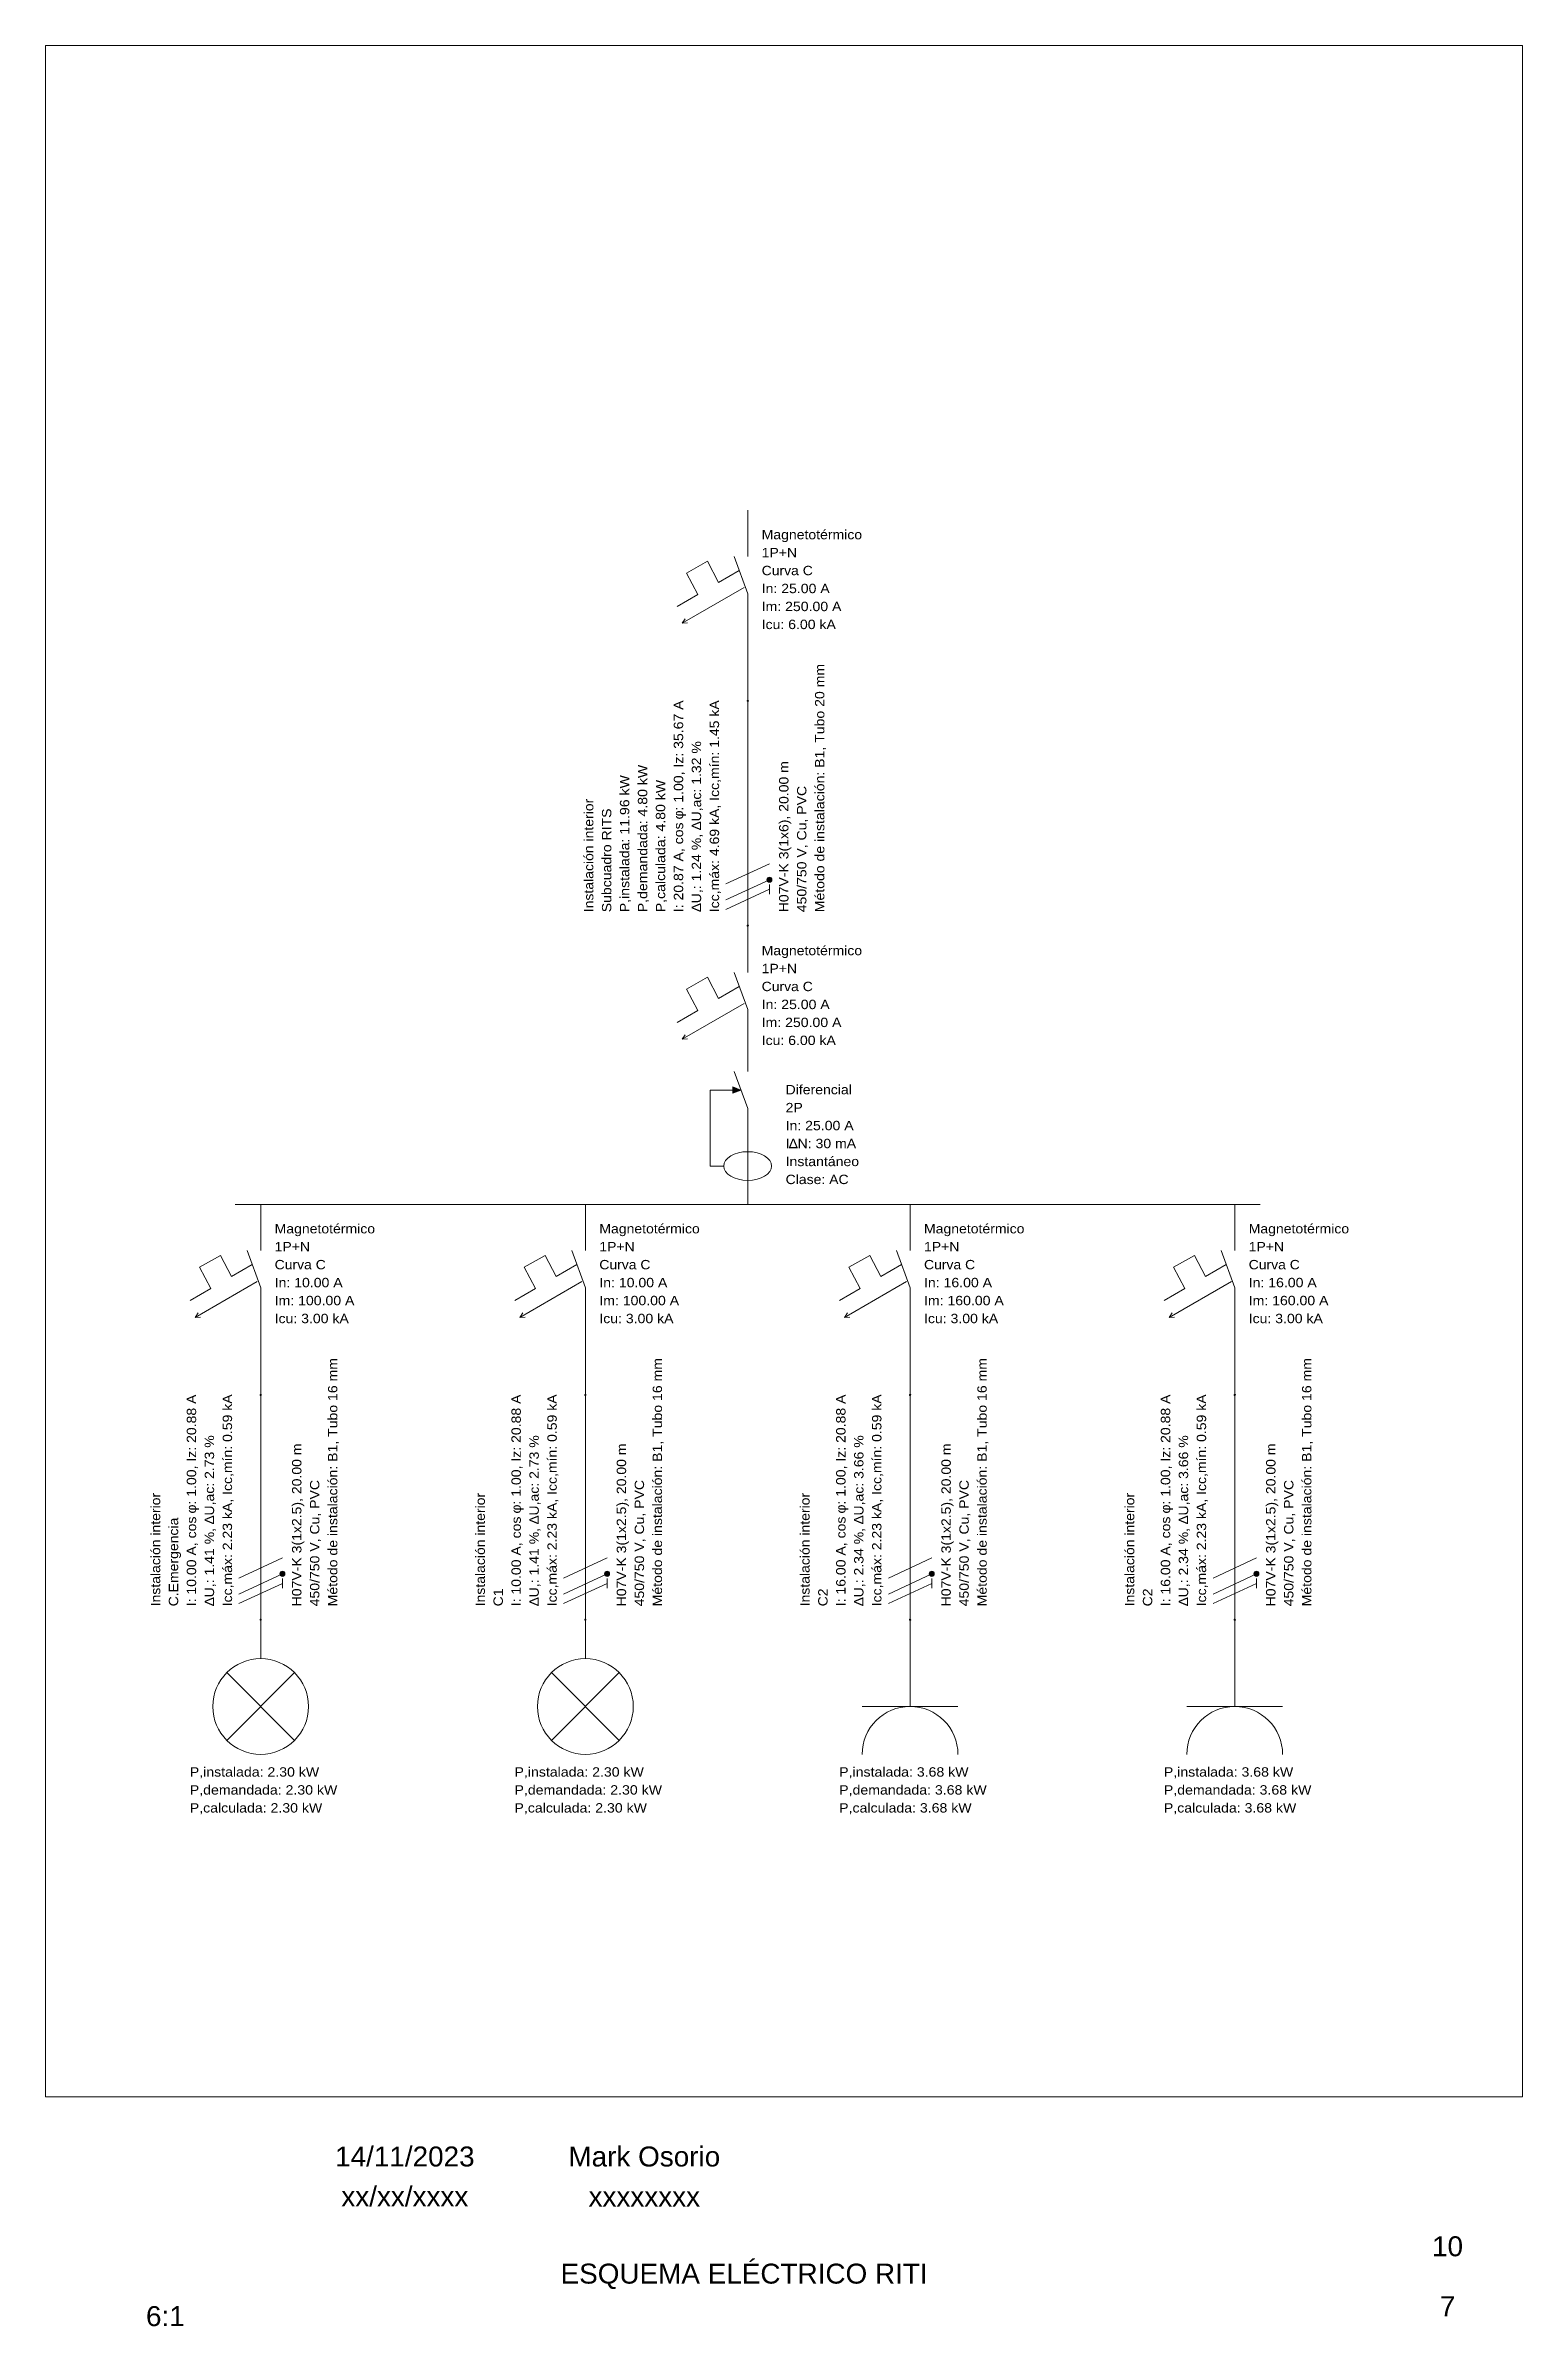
# Paper-space layout 'ESQUEMA ELECTRICO RITS' of a CAD drawing. Header units: millimetres. Extents: x 20 to 205, y 6 to 292.
# The model-space entities are those that its viewports show. They can reach past a viewport. Long polylines and large blocks are cut down to what shows.
import ezdxf
from ezdxf.enums import TextEntityAlignment as Align

# ---------------------------------------------------------------- set-up
doc = ezdxf.new("R2010")
doc.units = ezdxf.units.MM
doc.layers.add('caj_Texto_Editar', color=6, linetype='Continuous')
doc.layers.add('Localizacion', color=1, linetype='Continuous')
for name, color, linetype, lineweight in [('CAPA_TEXTOS_UNIFILAR', 7, 'Continuous', 30), ('DISTRIBUCION', 7, 'Continuous', 0), ('LINEA', 7, 'Continuous', 0)]:
    doc.layers.add(name, color=color, linetype=linetype, lineweight=lineweight)
doc.styles.get("Standard").update_dxf_attribs({"font": 'arial.ttf'})

msp = doc.modelspace()

# ---------------------------------------------------------------- hatches: boundary and pattern name
at = {"layer": 'LINEA'}
h = msp.add_hatch(color=256, dxfattribs=at)
edge = h.paths.add_edge_path(flags=0)
edge.add_arc((1149763511.973495, 9826361636.052107), 0.02, 0, 360)
h = msp.add_hatch(color=256, dxfattribs=at)
edge = h.paths.add_edge_path(flags=0)
edge.add_arc((1149763512.653226, 9826361630.44907), 0.08, 0, 360)
h = msp.add_hatch(color=256, dxfattribs=at)
edge = h.paths.add_edge_path(flags=0)
edge.add_arc((1149763511.973495, 9826361629.012108), 0.02, 0, 360)
msp.add_hatch(color=256, dxfattribs=at).paths.add_polyline_path([(1149763511.761871, 9826361623.860672), (1149763511.511871, 9826361623.960672), (1149763511.511871, 9826361623.760672)], flags=0)
h = msp.add_hatch(color=256, dxfattribs=at)
edge = h.paths.add_edge_path(flags=0)
edge.add_arc((1149763496.720425, 9826361614.310488), 0.02, 0, 360)
h = msp.add_hatch(color=256, dxfattribs=at)
edge = h.paths.add_edge_path(flags=0)
edge.add_arc((1149763506.889139, 9826361614.310488), 0.02, 0, 360)
h = msp.add_hatch(color=256, dxfattribs=at)
edge = h.paths.add_edge_path(flags=0)
edge.add_arc((1149763517.057852, 9826361614.310488), 0.02, 0, 360)
h = msp.add_hatch(color=256, dxfattribs=at)
edge = h.paths.add_edge_path(flags=0)
edge.add_arc((1149763527.226566, 9826361614.310488), 0.02, 0, 360)
h = msp.add_hatch(color=256, dxfattribs=at)
edge = h.paths.add_edge_path(flags=0)
edge.add_arc((1149763497.400156, 9826361608.707451), 0.08, 0, 360)
h = msp.add_hatch(color=256, dxfattribs=at)
edge = h.paths.add_edge_path(flags=0)
edge.add_arc((1149763507.56887, 9826361608.707451), 0.08, 0, 360)
h = msp.add_hatch(color=256, dxfattribs=at)
edge = h.paths.add_edge_path(flags=0)
edge.add_arc((1149763517.737583, 9826361608.707451), 0.08, 0, 360)
h = msp.add_hatch(color=256, dxfattribs=at)
edge = h.paths.add_edge_path(flags=0)
edge.add_arc((1149763527.906296, 9826361608.707451), 0.08, 0, 360)
h = msp.add_hatch(color=256, dxfattribs=at)
edge = h.paths.add_edge_path(flags=0)
edge.add_arc((1149763496.720425, 9826361607.270487), 0.02, 0, 360)
h = msp.add_hatch(color=256, dxfattribs=at)
edge = h.paths.add_edge_path(flags=0)
edge.add_arc((1149763506.889139, 9826361607.270487), 0.02, 0, 360)
h = msp.add_hatch(color=256, dxfattribs=at)
edge = h.paths.add_edge_path(flags=0)
edge.add_arc((1149763517.057852, 9826361607.270487), 0.02, 0, 360)
h = msp.add_hatch(color=256, dxfattribs=at)
edge = h.paths.add_edge_path(flags=0)
edge.add_arc((1149763527.226566, 9826361607.270487), 0.02, 0, 360)

# ---------------------------------------------------------------- linework, layer by layer
at = {"layer": 'DISTRIBUCION'}
msp.add_line((1149763495.920425, 9826361620.279238), (1149763528.026566, 9826361620.279238), dxfattribs=at)
at = {"layer": 'LINEA'}
for p, q in [((1149763511.973495, 9826361642.020857), (1149763511.973495, 9826361641.321041)), ((1149763511.973495, 9826361640.571041), (1149763511.973495, 9826361641.321041)), ((1149763509.919126, 9826361638.480141), (1149763510.08653, 9826361638.490189)), ((1149763511.973495, 9826361637.770857), (1149763511.973495, 9826361638.470673)), ((1149763511.973495, 9826361637.770857), (1149763511.973495, 9826361636.072107)), ((1149763511.973495, 9826361629.032106), (1149763511.973495, 9826361636.032106)), ((1149763511.293765, 9826361630.315144), (1149763512.653226, 9826361630.94907)), ((1149763511.293765, 9826361629.815144), (1149763512.653226, 9826361630.44907)), ((1149763511.293765, 9826361629.515144), (1149763512.653226, 9826361630.149071)), ((1149763512.653226, 9826361629.999071), (1149763512.653226, 9826361630.29907)), ((1149763511.973495, 9826361628.992107), (1149763511.973495, 9826361628.992107)), ((1149763511.973495, 9826361628.992107), (1149763511.973495, 9826361628.292292)), ((1149763511.973495, 9826361627.542292), (1149763511.973495, 9826361628.292292)), ((1149763509.919126, 9826361625.451389), (1149763510.08653, 9826361625.461437)), ((1149763511.973495, 9826361624.742107), (1149763511.973495, 9826361625.441923)), ((1149763511.973495, 9826361623.279238), (1149763511.550246, 9826361624.442106)), ((1149763511.973495, 9826361624.742107), (1149763511.973495, 9826361624.442106)), ((1149763511.973495, 9826361620.279238), (1149763511.973495, 9826361623.279238)), ((1149763496.720425, 9826361620.279238), (1149763496.720425, 9826361619.579422)), ((1149763506.889139, 9826361620.279238), (1149763506.889139, 9826361619.579422)), ((1149763517.057852, 9826361620.279238), (1149763517.057852, 9826361619.579422)), ((1149763527.226566, 9826361620.279238), (1149763527.226566, 9826361619.579422)), ((1149763496.720425, 9826361618.829422), (1149763496.720425, 9826361619.579422)), ((1149763506.889139, 9826361618.829422), (1149763506.889139, 9826361619.579422)), ((1149763517.057852, 9826361618.829422), (1149763517.057852, 9826361619.579422)), ((1149763527.226566, 9826361618.829422), (1149763527.226566, 9826361619.579422)), ((1149763494.666056, 9826361616.73852), (1149763494.83346, 9826361616.748568)), ((1149763496.720425, 9826361616.029238), (1149763496.720425, 9826361616.729053)), ((1149763504.834769, 9826361616.73852), (1149763505.002173, 9826361616.748568)), ((1149763506.889139, 9826361616.029238), (1149763506.889139, 9826361616.729053)), ((1149763515.003483, 9826361616.73852), (1149763515.170886, 9826361616.748568)), ((1149763517.057852, 9826361616.029238), (1149763517.057852, 9826361616.729053)), ((1149763525.172196, 9826361616.73852), (1149763525.3396, 9826361616.748568)), ((1149763527.226566, 9826361616.029238), (1149763527.226566, 9826361616.729053)), ((1149763496.720425, 9826361616.029238), (1149763496.720425, 9826361614.330488)), ((1149763506.889139, 9826361616.029238), (1149763506.889139, 9826361614.330488)), ((1149763517.057852, 9826361616.029238), (1149763517.057852, 9826361614.330488)), ((1149763527.226566, 9826361616.029238), (1149763527.226566, 9826361614.330488)), ((1149763496.720425, 9826361607.290487), (1149763496.720425, 9826361614.290487)), ((1149763506.889139, 9826361607.290487), (1149763506.889139, 9826361614.290487)), ((1149763517.057852, 9826361607.290487), (1149763517.057852, 9826361614.290487)), ((1149763527.226566, 9826361607.290487), (1149763527.226566, 9826361614.290487)), ((1149763496.040695, 9826361608.573524), (1149763497.400156, 9826361609.207451)), ((1149763496.040695, 9826361608.073524), (1149763497.400156, 9826361608.707451)), ((1149763506.209408, 9826361608.573524), (1149763507.56887, 9826361609.207451)), ((1149763506.209408, 9826361608.073524), (1149763507.56887, 9826361608.707451)), ((1149763516.378121, 9826361608.573524), (1149763517.737583, 9826361609.207451)), ((1149763516.378121, 9826361608.073524), (1149763517.737583, 9826361608.707451)), ((1149763526.546835, 9826361608.573524), (1149763527.906296, 9826361609.207451)), ((1149763526.546835, 9826361608.073524), (1149763527.906296, 9826361608.707451)), ((1149763496.040695, 9826361607.773523), (1149763497.400156, 9826361608.407452)), ((1149763497.400156, 9826361608.257452), (1149763497.400156, 9826361608.557451)), ((1149763506.209408, 9826361607.773523), (1149763507.56887, 9826361608.407452)), ((1149763507.56887, 9826361608.257452), (1149763507.56887, 9826361608.557451)), ((1149763516.378121, 9826361607.773523), (1149763517.737583, 9826361608.407452)), ((1149763517.737583, 9826361608.257452), (1149763517.737583, 9826361608.557451)), ((1149763526.546835, 9826361607.773523), (1149763527.906296, 9826361608.407452)), ((1149763527.906296, 9826361608.257452), (1149763527.906296, 9826361608.557451)), ((1149763496.720425, 9826361607.250488), (1149763496.720425, 9826361607.250488)), ((1149763496.720425, 9826361606.050488), (1149763496.720425, 9826361607.250488)), ((1149763506.889139, 9826361607.250488), (1149763506.889139, 9826361607.250488)), ((1149763506.889139, 9826361606.050488), (1149763506.889139, 9826361607.250488)), ((1149763517.057852, 9826361607.250488), (1149763517.057852, 9826361607.250488)), ((1149763517.057852, 9826361604.550488), (1149763517.057852, 9826361607.250488)), ((1149763527.226566, 9826361607.250488), (1149763527.226566, 9826361607.250488)), ((1149763527.226566, 9826361604.550488), (1149763527.226566, 9826361607.250488)), ((1149763495.659765, 9826361603.489828), (1149763497.781086, 9826361605.611147)), ((1149763497.781086, 9826361603.489828), (1149763495.659765, 9826361605.611147)), ((1149763505.828479, 9826361603.489828), (1149763507.949799, 9826361605.611147)), ((1149763507.949799, 9826361603.489828), (1149763505.828479, 9826361605.611147)), ((1149763518.557852, 9826361604.550488), (1149763515.557852, 9826361604.550488)), ((1149763528.726566, 9826361604.550488), (1149763525.726566, 9826361604.550488))]:
    msp.add_line(p, q, dxfattribs=at)
for points in [[(1149763511.708964, 9826361640.134966), (1149763511.059445, 9826361639.759966), (1149763510.710426, 9826361640.424484), (1149763510.060907, 9826361640.049484), (1149763510.409926, 9826361639.384966), (1149763509.760407, 9826361639.009966)], [(1149763511.973495, 9826361638.470673), (1149763511.973495, 9826361639.408173), (1149763511.550246, 9826361640.571041)], [(1149763511.867683, 9826361639.605141), (1149763509.919126, 9826361638.480141), (1149763510.01153, 9826361638.620092)], [(1149763511.708964, 9826361627.106216), (1149763511.059445, 9826361626.731216), (1149763510.710426, 9826361627.395735), (1149763510.060907, 9826361627.020735), (1149763510.409926, 9826361626.356216), (1149763509.760407, 9826361625.981216)], [(1149763511.973495, 9826361625.441923), (1149763511.973495, 9826361626.379423), (1149763511.550246, 9826361627.542292)], [(1149763511.867683, 9826361626.576389), (1149763509.919126, 9826361625.451389), (1149763510.01153, 9826361625.591341)], [(1149763511.223495, 9826361621.479237), (1149763510.800246, 9826361621.479237), (1149763510.800246, 9826361623.860672), (1149763511.761871, 9826361623.860672)], [(1149763496.455894, 9826361618.393347), (1149763495.806375, 9826361618.018347), (1149763495.457356, 9826361618.682865), (1149763494.807837, 9826361618.307865), (1149763495.156856, 9826361617.643347), (1149763494.507337, 9826361617.268347)], [(1149763496.720425, 9826361616.729053), (1149763496.720425, 9826361617.666553), (1149763496.297176, 9826361618.829422)], [(1149763506.624608, 9826361618.393347), (1149763505.975089, 9826361618.018347), (1149763505.626069, 9826361618.682865), (1149763504.97655, 9826361618.307865), (1149763505.325569, 9826361617.643347), (1149763504.67605, 9826361617.268347)], [(1149763506.889139, 9826361616.729053), (1149763506.889139, 9826361617.666553), (1149763506.465889, 9826361618.829422)], [(1149763516.793321, 9826361618.393347), (1149763516.143802, 9826361618.018347), (1149763515.794783, 9826361618.682865), (1149763515.145264, 9826361618.307865), (1149763515.494283, 9826361617.643347), (1149763514.844764, 9826361617.268347)], [(1149763517.057852, 9826361616.729053), (1149763517.057852, 9826361617.666553), (1149763516.634602, 9826361618.829422)], [(1149763526.962034, 9826361618.393347), (1149763526.312515, 9826361618.018347), (1149763525.963496, 9826361618.682865), (1149763525.313977, 9826361618.307865), (1149763525.662996, 9826361617.643347), (1149763525.013477, 9826361617.268347)], [(1149763527.226566, 9826361616.729053), (1149763527.226566, 9826361617.666553), (1149763526.803316, 9826361618.829422)], [(1149763496.614613, 9826361617.86352), (1149763494.666056, 9826361616.73852), (1149763494.75846, 9826361616.878471)], [(1149763506.783326, 9826361617.86352), (1149763504.834769, 9826361616.73852), (1149763504.927173, 9826361616.878471)], [(1149763516.95204, 9826361617.86352), (1149763515.003483, 9826361616.73852), (1149763515.095886, 9826361616.878471)], [(1149763527.120753, 9826361617.86352), (1149763525.172196, 9826361616.73852), (1149763525.2646, 9826361616.878471)]]:
    msp.add_lwpolyline(points, dxfattribs=at)
msp.add_lwpolyline([(1149763511.761871, 9826361623.860672), (1149763511.511871, 9826361623.960672), (1149763511.511871, 9826361623.760672)], close=True, dxfattribs=at)
for centre, radius in [((1149763511.973495, 9826361636.052107), 0.02), ((1149763512.653226, 9826361630.44907), 0.08), ((1149763511.973495, 9826361629.012108), 0.02), ((1149763496.720425, 9826361614.310488), 0.02), ((1149763506.889139, 9826361614.310488), 0.02), ((1149763517.057852, 9826361614.310488), 0.02), ((1149763527.226566, 9826361614.310488), 0.02), ((1149763497.400156, 9826361608.707451), 0.08), ((1149763507.56887, 9826361608.707451), 0.08), ((1149763517.737583, 9826361608.707451), 0.08), ((1149763527.906296, 9826361608.707451), 0.08), ((1149763496.720425, 9826361607.270487), 0.02), ((1149763506.889139, 9826361607.270487), 0.02), ((1149763517.057852, 9826361607.270487), 0.02), ((1149763527.226566, 9826361607.270487), 0.02), ((1149763496.720425, 9826361604.550488), 1.5), ((1149763506.889139, 9826361604.550488), 1.5)]:
    msp.add_circle(centre, radius, dxfattribs=at)
for centre in [(1149763517.057852, 9826361603.050488), (1149763527.226566, 9826361603.050488)]:
    msp.add_arc(centre, 1.5, 0, 180, dxfattribs=at)
msp.add_ellipse((1149763511.973495, 9826361621.479237), major_axis=(0.75, 0), ratio=0.6, dxfattribs=at)

# ---------------------------------------------------------------- texts
at = {"layer": 'CAPA_TEXTOS_UNIFILAR'}
for s, height, width, p, p2 in [('1P+N', 0.2933333, 1.067926, (1149763512.410995, 9826361640.549606), (1149763513.51787, 9826361640.549606)), ('Magnetotérmico', 0.29333333, 1.070619, (1149763512.410995, 9826361641.112106), (1149763515.556621, 9826361641.112106)), ('Curva C', 0.2933333, 1.065452, (1149763512.410995, 9826361639.987106), (1149763514.012245, 9826361639.987106)), ('In: 25.00 A', 0.29333333, 1.074607, (1149763512.410995, 9826361639.424606), (1149763514.54162, 9826361639.424606)), ('Im: 250.00 A', 0.29333333, 1.074899, (1149763512.410995, 9826361638.862106), (1149763514.909121, 9826361638.862106)), ('Icu: 6.00 kA', 0.29333333, 1.073243, (1149763512.410995, 9826361638.299606), (1149763514.734121, 9826361638.299606)), ('Magnetotérmico', 0.29333333, 1.070619, (1149763512.410995, 9826361628.083357), (1149763515.556621, 9826361628.083357)), ('Curva C', 0.2933333, 1.065452, (1149763512.410995, 9826361626.958357), (1149763514.012245, 9826361626.958357)), ('1P+N', 0.2933333, 1.067926, (1149763512.410995, 9826361627.520857), (1149763513.51787, 9826361627.520857)), ('In: 25.00 A', 0.29333333, 1.074607, (1149763512.410995, 9826361626.395857), (1149763514.54162, 9826361626.395857)), ('Im: 250.00 A', 0.29333333, 1.074899, (1149763512.410995, 9826361625.833357), (1149763514.909121, 9826361625.833357)), ('Icu: 6.00 kA', 0.29333333, 1.073243, (1149763512.410995, 9826361625.270857), (1149763514.734121, 9826361625.270857)), ('Diferencial', 0.29333333, 1.071218, (1149763513.160995, 9826361623.726923), (1149763515.234746, 9826361623.726923)), ('2P', 0.2933333, 1.073614, (1149763513.160995, 9826361623.164423), (1149763513.699121, 9826361623.164423)), ('In: 25.00 A', 0.29333333, 1.074607, (1149763513.160995, 9826361622.601923), (1149763515.29162, 9826361622.601923)), ('I', 0.293333, 1.07596, (1149763513.160995, 9826361622.039423), (1149763513.283495, 9826361622.039423)), ('Δ', 0.293333, 1.069313, (1149763513.254745, 9826361622.039423), (1149763513.54787, 9826361622.039423)), ('N: 30 mA', 0.2933333, 1.072896, (1149763513.535995, 9826361622.039423), (1149763515.369121, 9826361622.039423)), ('Instantáneo', 0.29333333, 1.07446, (1149763513.160995, 9826361621.476923), (1149763515.462245, 9826361621.476923)), ('Clase: AC', 0.2933333, 1.069654, (1149763513.160995, 9826361620.914423), (1149763515.13412, 9826361620.914423)), ('Magnetotérmico', 0.29333333, 1.070619, (1149763497.157925, 9826361619.370487), (1149763500.30355, 9826361619.370487)), ('Magnetotérmico', 0.29333333, 1.070619, (1149763507.326639, 9826361619.370487), (1149763510.472264, 9826361619.370487)), ('Magnetotérmico', 0.29333333, 1.070619, (1149763517.495352, 9826361619.370487), (1149763520.640977, 9826361619.370487)), ('Magnetotérmico', 0.29333333, 1.070619, (1149763527.664066, 9826361619.370487), (1149763530.80969, 9826361619.370487)), ('1P+N', 0.2933333, 1.067927, (1149763497.157925, 9826361618.807987), (1149763498.264801, 9826361618.807987)), ('1P+N', 0.2933333, 1.067926, (1149763507.326639, 9826361618.807987), (1149763508.433514, 9826361618.807987)), ('1P+N', 0.2933333, 1.067926, (1149763517.495352, 9826361618.807987), (1149763518.602227, 9826361618.807987)), ('1P+N', 0.2933333, 1.067926, (1149763527.664066, 9826361618.807987), (1149763528.770941, 9826361618.807987)), ('Curva C', 0.2933333, 1.065452, (1149763497.157925, 9826361618.245487), (1149763498.759176, 9826361618.245487)), ('In: 10.00 A', 0.29333333, 1.074607, (1149763497.157925, 9826361617.682987), (1149763499.28855, 9826361617.682987)), ('Curva C', 0.2933333, 1.065452, (1149763507.326639, 9826361618.245487), (1149763508.927889, 9826361618.245487)), ('In: 10.00 A', 0.29333333, 1.074607, (1149763507.326639, 9826361617.682987), (1149763509.457264, 9826361617.682987)), ('Curva C', 0.2933333, 1.065452, (1149763517.495352, 9826361618.245487), (1149763519.096602, 9826361618.245487)), ('In: 16.00 A', 0.29333333, 1.074607, (1149763517.495352, 9826361617.682987), (1149763519.625977, 9826361617.682987)), ('Curva C', 0.2933333, 1.065452, (1149763527.664066, 9826361618.245487), (1149763529.265316, 9826361618.245487)), ('In: 16.00 A', 0.29333333, 1.074607, (1149763527.664066, 9826361617.682987), (1149763529.794691, 9826361617.682987)), ('Im: 100.00 A', 0.29333333, 1.074899, (1149763497.157925, 9826361617.120487), (1149763499.65605, 9826361617.120487)), ('Im: 100.00 A', 0.29333333, 1.074899, (1149763507.326639, 9826361617.120487), (1149763509.824764, 9826361617.120487)), ('Im: 160.00 A', 0.29333333, 1.074899, (1149763517.495352, 9826361617.120487), (1149763519.993477, 9826361617.120487)), ('Im: 160.00 A', 0.29333333, 1.074899, (1149763527.664066, 9826361617.120487), (1149763530.16219, 9826361617.120487)), ('Icu: 3.00 kA', 0.29333333, 1.073243, (1149763497.157925, 9826361616.557987), (1149763499.48105, 9826361616.557987)), ('Icu: 3.00 kA', 0.29333333, 1.073243, (1149763507.326639, 9826361616.557987), (1149763509.649764, 9826361616.557987)), ('Icu: 3.00 kA', 0.29333333, 1.073243, (1149763517.495352, 9826361616.557987), (1149763519.818477, 9826361616.557987)), ('Icu: 3.00 kA', 0.29333333, 1.073243, (1149763527.664066, 9826361616.557987), (1149763529.98719, 9826361616.557987)), ('P,instalada: 2.30 kW', 0.29333333, 1.077945, (1149763494.501675, 9826361602.354237), (1149763498.552925, 9826361602.354237)), ('P,instalada: 2.30 kW', 0.29333333, 1.077945, (1149763504.670389, 9826361602.354237), (1149763508.721639, 9826361602.354237)), ('P,instalada: 3.68 kW', 0.29333333, 1.077945, (1149763514.839102, 9826361602.354237), (1149763518.890352, 9826361602.354237)), ('P,instalada: 3.68 kW', 0.29333333, 1.077945, (1149763525.007816, 9826361602.354237), (1149763529.059066, 9826361602.354237)), ('P,calculada: 2.30 kW', 0.29333333, 1.077455, (1149763494.501675, 9826361601.229237), (1149763498.649175, 9826361601.229237)), ('P,demandada: 2.30 kW', 0.29333333, 1.078797, (1149763494.501675, 9826361601.791737), (1149763499.121675, 9826361601.791737)), ('P,calculada: 2.30 kW', 0.29333333, 1.077455, (1149763504.670389, 9826361601.229237), (1149763508.817889, 9826361601.229237)), ('P,demandada: 2.30 kW', 0.29333333, 1.078797, (1149763504.670389, 9826361601.791737), (1149763509.290389, 9826361601.791737)), ('P,calculada: 3.68 kW', 0.29333333, 1.077455, (1149763514.839102, 9826361601.229237), (1149763518.986602, 9826361601.229237)), ('P,demandada: 3.68 kW', 0.29333333, 1.078797, (1149763514.839102, 9826361601.791737), (1149763519.459102, 9826361601.791737)), ('P,calculada: 3.68 kW', 0.29333333, 1.077455, (1149763525.007816, 9826361601.229237), (1149763529.155316, 9826361601.229237)), ('P,demandada: 3.68 kW', 0.29333333, 1.078797, (1149763525.007816, 9826361601.791737), (1149763529.627815, 9826361601.791737))]:
    msp.add_text(s, height=height, dxfattribs=dict(at, width=width)).set_placement(p, p2, align=Align.FIT)
for s, height, width, p, p2 in [('Método de instalación: B1, Tubo 20 mm', 0.29333333, 1.073895, (1149763514.374476, 9826361629.429607), (1149763514.374476, 9826361637.208357)), (': 1.00, Iz: 35.67 A', 0.29333333, 1.073098, (1149763509.952515, 9826361632.617107), (1149763509.952515, 9826361636.064608)), ('Icc,máx: 4.69 kA, Icc,mín: 1.45 kA', 0.29333333, 1.071997, (1149763511.077515, 9826361629.429607), (1149763511.077515, 9826361636.070858)), ('U,ac: 1.32 %', 0.29333333, 1.072274, (1149763510.515015, 9826361632.273357), (1149763510.515015, 9826361634.788982)), ('P,instalada: 11.96 kW', 0.29333333, 1.077777, (1149763508.265015, 9826361629.429607), (1149763508.265015, 9826361633.725857)), ('P,demandada: 4.80 kW', 0.29333333, 1.078797, (1149763508.827515, 9826361629.429607), (1149763508.827515, 9826361634.049606)), ('H07V-K 3(1x6), 20.00 m', 0.29333333, 1.071321, (1149763513.249476, 9826361629.429607), (1149763513.249476, 9826361634.163357)), ('Instalación interior', 0.29333333, 1.069087, (1149763507.140015, 9826361629.429607), (1149763507.140015, 9826361632.990858)), ('P,calculada: 4.80 kW', 0.29333333, 1.077454, (1149763509.390015, 9826361629.429607), (1149763509.390015, 9826361633.577106)), ('450/750 V, Cu, PVC', 0.29333333, 1.072921, (1149763513.811976, 9826361629.429607), (1149763513.811976, 9826361633.388983)), ('Subcuadro RITS', 0.29333333, 1.073034, (1149763507.702515, 9826361629.429607), (1149763507.702515, 9826361632.680233)), ('I: 20.87 A, cos ', 0.29333333, 1.073966, (1149763509.952515, 9826361629.429607), (1149763509.952515, 9826361632.365232)), ('φ', 0.293333, 1.070199, (1149763509.952515, 9826361632.335857), (1149763509.952515, 9826361632.620232)), ('Δ', 0.293333, 1.069314, (1149763510.515015, 9826361631.992107), (1149763510.515015, 9826361632.285233)), ('U,: 1.24 %, ', 0.29333333, 1.072818, (1149763510.515015, 9826361629.710857), (1149763510.515015, 9826361632.007732)), ('Δ', 0.293333, 1.069314, (1149763510.515015, 9826361629.429607), (1149763510.515015, 9826361629.722733)), ('Método de instalación: B1, Tubo 16 mm', 0.29333333, 1.073895, (1149763499.121406, 9826361607.687988), (1149763499.121406, 9826361615.466738)), ('Método de instalación: B1, Tubo 16 mm', 0.29333333, 1.073895, (1149763509.29012, 9826361607.687988), (1149763509.29012, 9826361615.466738)), ('Método de instalación: B1, Tubo 16 mm', 0.29333333, 1.073895, (1149763519.458833, 9826361607.687988), (1149763519.458833, 9826361615.466738)), ('Método de instalación: B1, Tubo 16 mm', 0.29333333, 1.073895, (1149763529.627546, 9826361607.687988), (1149763529.627546, 9826361615.466738)), (': 1.00, Iz: 20.88 A', 0.29333333, 1.073098, (1149763494.699445, 9826361610.875488), (1149763494.699445, 9826361614.322987)), ('Icc,máx: 2.23 kA, Icc,mín: 0.59 kA', 0.29333333, 1.071996, (1149763495.824445, 9826361607.687988), (1149763495.824445, 9826361614.329237)), (': 1.00, Iz: 20.88 A', 0.29333333, 1.073098, (1149763504.868158, 9826361610.875488), (1149763504.868158, 9826361614.322987)), ('Icc,máx: 2.23 kA, Icc,mín: 0.59 kA', 0.29333333, 1.071996, (1149763505.993158, 9826361607.687988), (1149763505.993158, 9826361614.329237)), (': 1.00, Iz: 20.88 A', 0.29333333, 1.073098, (1149763515.036871, 9826361610.875488), (1149763515.036871, 9826361614.322987)), ('Icc,máx: 2.23 kA, Icc,mín: 0.59 kA', 0.29333333, 1.071996, (1149763516.161871, 9826361607.687988), (1149763516.161871, 9826361614.329237)), (': 1.00, Iz: 20.88 A', 0.29333333, 1.073098, (1149763525.205585, 9826361610.875488), (1149763525.205585, 9826361614.322987)), ('Icc,máx: 2.23 kA, Icc,mín: 0.59 kA', 0.29333333, 1.071996, (1149763526.330585, 9826361607.687988), (1149763526.330585, 9826361614.329237)), ('U,ac: 2.73 %', 0.29333333, 1.072274, (1149763495.261945, 9826361610.531738), (1149763495.261945, 9826361613.047363)), ('U,ac: 2.73 %', 0.29333333, 1.072274, (1149763505.430658, 9826361610.531738), (1149763505.430658, 9826361613.047363)), ('U,ac: 3.66 %', 0.29333333, 1.072274, (1149763515.599371, 9826361610.531738), (1149763515.599371, 9826361613.047363)), ('U,ac: 3.66 %', 0.29333333, 1.072274, (1149763525.768085, 9826361610.531738), (1149763525.768085, 9826361613.047363)), ('H07V-K 3(1x2.5), 20.00 m', 0.29333333, 1.071609, (1149763497.996406, 9826361607.687988), (1149763497.996406, 9826361612.789238)), ('H07V-K 3(1x2.5), 20.00 m', 0.29333333, 1.071609, (1149763508.16512, 9826361607.687988), (1149763508.16512, 9826361612.789238)), ('H07V-K 3(1x2.5), 20.00 m', 0.29333333, 1.071609, (1149763518.333833, 9826361607.687988), (1149763518.333833, 9826361612.789238)), ('H07V-K 3(1x2.5), 20.00 m', 0.29333333, 1.071609, (1149763528.502546, 9826361607.687988), (1149763528.502546, 9826361612.789238)), ('450/750 V, Cu, PVC', 0.29333333, 1.07292, (1149763498.558906, 9826361607.687988), (1149763498.558906, 9826361611.647362)), ('450/750 V, Cu, PVC', 0.29333333, 1.07292, (1149763508.72762, 9826361607.687988), (1149763508.72762, 9826361611.647362)), ('450/750 V, Cu, PVC', 0.29333333, 1.07292, (1149763518.896333, 9826361607.687988), (1149763518.896333, 9826361611.647362)), ('450/750 V, Cu, PVC', 0.29333333, 1.07292, (1149763529.065046, 9826361607.687988), (1149763529.065046, 9826361611.647362)), ('Instalación interior', 0.29333333, 1.069086, (1149763493.574445, 9826361607.687988), (1149763493.574445, 9826361611.249237)), ('φ', 0.293333, 1.070199, (1149763494.699445, 9826361610.594238), (1149763494.699445, 9826361610.878613)), ('Instalación interior', 0.29333333, 1.069086, (1149763503.743158, 9826361607.687988), (1149763503.743158, 9826361611.249237)), ('φ', 0.293333, 1.070199, (1149763504.868158, 9826361610.594238), (1149763504.868158, 9826361610.878613)), ('Instalación interior', 0.29333333, 1.069086, (1149763513.911871, 9826361607.687988), (1149763513.911871, 9826361611.249237)), ('φ', 0.293333, 1.070199, (1149763515.036871, 9826361610.594238), (1149763515.036871, 9826361610.878613)), ('Instalación interior', 0.29333333, 1.069086, (1149763524.080585, 9826361607.687988), (1149763524.080585, 9826361611.249237)), ('φ', 0.293333, 1.070199, (1149763525.205585, 9826361610.594238), (1149763525.205585, 9826361610.878613)), ('C.Emergencia', 0.29333333, 1.069999, (1149763494.136945, 9826361607.687988), (1149763494.136945, 9826361610.466112)), ('I: 10.00 A, cos ', 0.29333333, 1.073966, (1149763494.699445, 9826361607.687988), (1149763494.699445, 9826361610.623613)), ('U,: 1.41 %, ', 0.29333333, 1.072818, (1149763495.261945, 9826361607.969238), (1149763495.261945, 9826361610.266113)), ('Δ', 0.293333, 1.069314, (1149763495.261945, 9826361610.250488), (1149763495.261945, 9826361610.543613)), ('I: 10.00 A, cos ', 0.29333333, 1.073966, (1149763504.868158, 9826361607.687988), (1149763504.868158, 9826361610.623613)), ('U,: 1.41 %, ', 0.29333333, 1.072818, (1149763505.430658, 9826361607.969238), (1149763505.430658, 9826361610.266113)), ('Δ', 0.293333, 1.069314, (1149763505.430658, 9826361610.250488), (1149763505.430658, 9826361610.543613)), ('I: 16.00 A, cos ', 0.29333333, 1.073966, (1149763515.036871, 9826361607.687988), (1149763515.036871, 9826361610.623613)), ('U,: 2.34 %, ', 0.29333333, 1.072818, (1149763515.599371, 9826361607.969238), (1149763515.599371, 9826361610.266113)), ('Δ', 0.293333, 1.069314, (1149763515.599371, 9826361610.250488), (1149763515.599371, 9826361610.543613)), ('I: 16.00 A, cos ', 0.29333333, 1.073966, (1149763525.205585, 9826361607.687988), (1149763525.205585, 9826361610.623613)), ('U,: 2.34 %, ', 0.29333333, 1.072818, (1149763525.768085, 9826361607.969238), (1149763525.768085, 9826361610.266113)), ('Δ', 0.293333, 1.069314, (1149763525.768085, 9826361610.250488), (1149763525.768085, 9826361610.543613)), ('Δ', 0.293333, 1.069314, (1149763495.261945, 9826361607.687988), (1149763495.261945, 9826361607.981113)), ('C1', 0.2933333, 1.069032, (1149763504.305658, 9826361607.687988), (1149763504.305658, 9826361608.247988)), ('Δ', 0.293333, 1.069314, (1149763505.430658, 9826361607.687988), (1149763505.430658, 9826361607.981113)), ('C2', 0.2933333, 1.069032, (1149763514.474371, 9826361607.687988), (1149763514.474371, 9826361608.247988)), ('Δ', 0.293333, 1.069314, (1149763515.599371, 9826361607.687988), (1149763515.599371, 9826361607.981113)), ('C2', 0.2933333, 1.069032, (1149763524.643085, 9826361607.687988), (1149763524.643085, 9826361608.247988)), ('Δ', 0.293333, 1.069314, (1149763525.768085, 9826361607.687988), (1149763525.768085, 9826361607.981113))]:
    msp.add_text(s, height=height, rotation=90, dxfattribs=dict(at, width=width)).set_placement(p, p2, align=Align.FIT)

psp = doc.layouts.new('ESQUEMA ELECTRICO RITS')

# ---------------------------------------------------------------- texts
at = {"layer": 'caj_Texto_Editar', "char_height": 2.5}
for s, insert, width, attachment_point in [('\\pxqc;14/11/2023', (65, 27.5), 30, 5), ('\\pxqc;Mark Osorio', (95, 27.5), 30, 5), ('\\pxqc;xx/xx/xxxx', (65, 22.5), 30, 5), ('\\pxqc;xxxxxxxx', (95, 22.5), 30, 5), ('10', (195.625, 16.25), 18.75, 5), ('\\pxqc;ESQUEMA ELÉCTRICO RITI', (107.5, 12.5), 115, 5), ('6:1', (35, 7.5), 30, 5), ('\\pxqc;7', (205, 8.75), 18.75, 6)]:
    psp.add_mtext(s, dxfattribs=dict(at, insert=insert, width=width, attachment_point=attachment_point))

# ---------------------------------------------------------------- viewports
at = {"layer": 'Localizacion', "view_target_point": (1597648346.415098, 9787484380.145655)}
psp.add_viewport(center=(112.5, 163.5), size=(185, 257), view_center_point=(-447884833.304756, 38877244.304974), view_height=64.2500002, dxfattribs=at)

doc.saveas('drawing.dxf')
